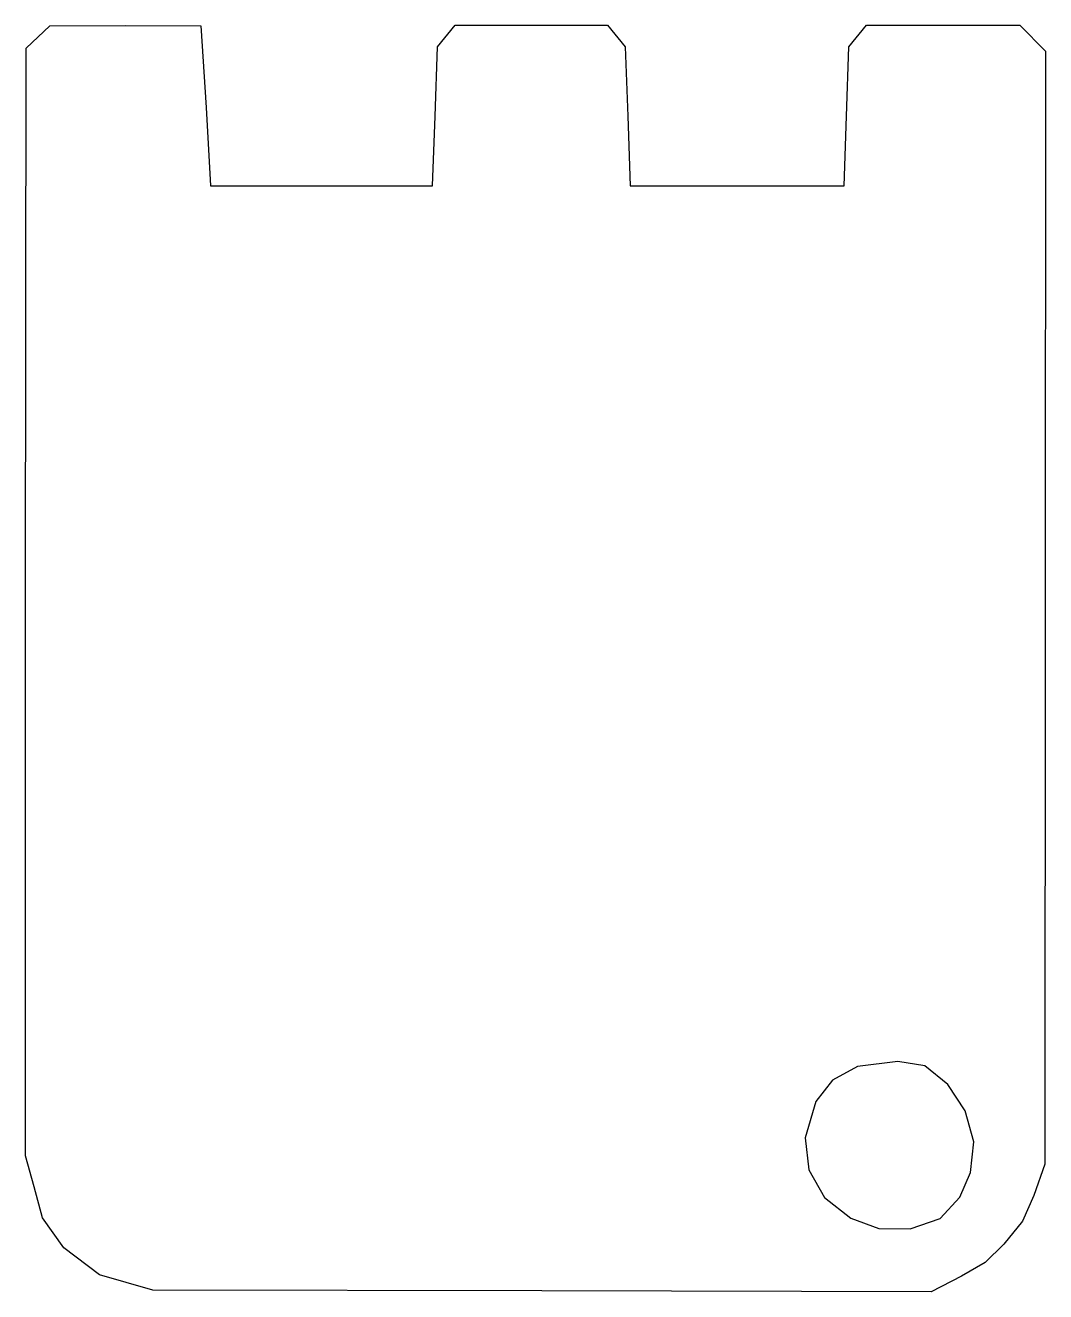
# Model space of a CAD drawing. Extents: x 0 to 27.5, y 0.1 to 34.3.
import ezdxf

# ---------------------------------------------------------------- set-up
doc = ezdxf.new("R2010")
doc.units = 0
doc.layers.get('0').update_dxf_attribs({"linetype": 'CONTINUOUS'})

msp = doc.modelspace()

# ---------------------------------------------------------------- linework, layer by layer
at = {"color": 7}
for points in [[(2.729852, 0.317473), (2.009679, 0.525471), (1.04451, 1.252758), (0.475822, 2.059292), (0.243437, 2.896109), (0.01105, 3.732926), (0.009718, 18.748204), (0.031468, 33.648078), (0.669398, 34.246059), (2.705882, 34.261215), (4.742363, 34.246059), (4.893026, 32.041627), (5.00404, 29.932352), (8.001433, 29.932352), (10.998825, 29.932352), (11.064031, 31.808534), (11.129234, 33.684717), (11.60827, 34.261917), (13.663174, 34.261917), (15.718078, 34.261917), (16.197114, 33.684717), (16.262318, 31.808534), (16.327523, 29.932352), (19.213901, 29.932352), (22.10028, 29.932352), (22.165485, 31.808534), (22.230688, 33.684717), (22.709725, 34.261917), (24.775957, 34.261917), (26.842186, 34.261917), (27.539992, 33.564112), (27.530247, 18.537503), (27.520502, 3.510874), (27.218316, 2.663586), (26.911529, 1.973271), (26.408892, 1.348233), (25.90625, 0.853752), (25.273041, 0.489883), (24.449281, 0.069428), (13.94956, 0.089466), (3.449841, 0.109504), (2.729856, 0.317501), (2.729852, 0.317473)], [(23.885183, 1.762959), (24.694015, 2.04789), (25.22754, 2.620096), (25.510147, 3.284645), (25.602473, 4.113955), (25.364585, 4.956303), (24.902607, 5.660928), (24.282035, 6.167291), (23.550603, 6.286247), (22.462587, 6.152418), (21.788824, 5.780674), (21.340212, 5.200623), (21.050188, 4.224106), (21.151292, 3.357317), (21.569583, 2.609484), (22.279084, 2.057909), (23.035971, 1.771962), (23.885183, 1.762959)]]:
    msp.add_lwpolyline(points, dxfattribs=at)

doc.saveas('drawing.dxf')
